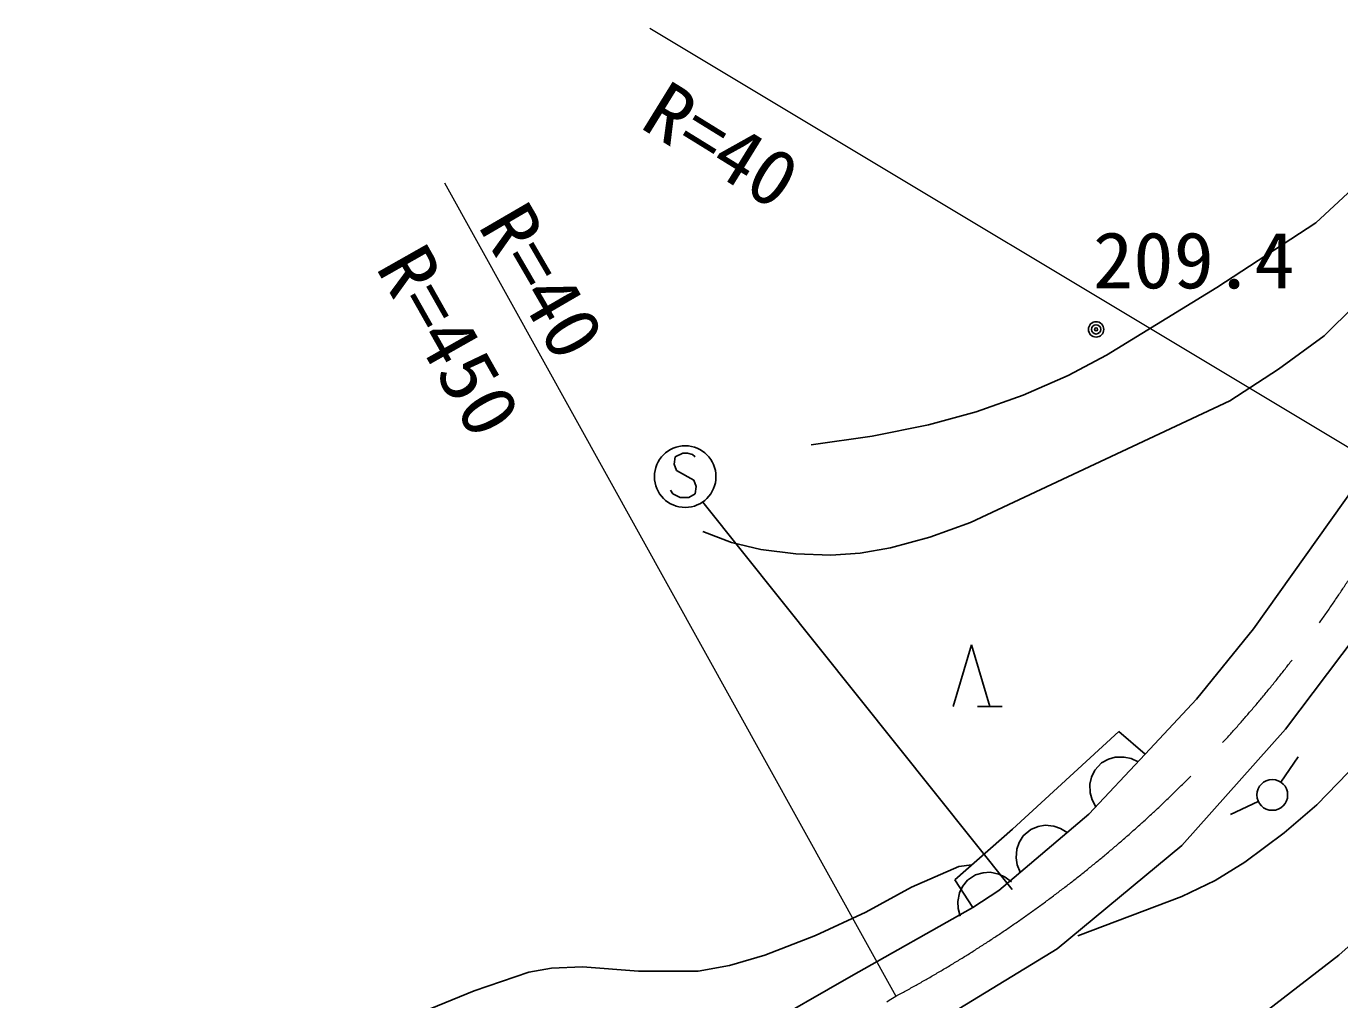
# Model space of a CAD drawing. Units: millimetres, scale not verified. Extents: x 40000 to 680000, y 20000 to 380000.
# Drawn here: x 168632 to 211276, y 276580 to 308180 of the extents above; entities that cross this region are included whole.
import ezdxf
from ezdxf.enums import TextEntityAlignment as Align

# ---------------------------------------------------------------- set-up
doc = ezdxf.new("R2010")
doc.units = ezdxf.units.MM
doc.header["$LTSCALE"] = 1000
doc.linetypes.add('CHAIN', pattern=[18.5, 12, -1.5, 3.5, -1.5])
for name, color, linetype, lineweight in [('M-BGD', 7, 'Continuous', 25), ('M-BMK', 2, 'CHAIN', 13), ('M-STR-HTXT', 7, 'Continuous', 13)]:
    doc.layers.add(name, color=color, linetype=linetype, lineweight=lineweight)
doc.styles.add('ＭＳ ゴシック', font='')
doc.styles.get('ＭＳ ゴシック').set_extended_font_data('MS Gothic')

msp = doc.modelspace()

# ---------------------------------------------------------------- linework, layer by layer
at = {"layer": 'M-BGD'}
for p, q in [((189945, 294322), (189705, 294202)), ((190105, 294322), (189945, 294322)), ((190265, 294282), (190105, 294322)), ((190345, 294202), (190265, 294282)), ((189705, 294202), (189665, 293962)), ((189665, 293962), (189745, 293762)), ((212419, 294162), (208474, 288615)), ((189745, 293762), (190305, 293442)), ((190305, 293442), (190385, 293242)), ((189625, 293002), (189545, 293122)), ((189865, 292882), (189625, 293002)), ((190345, 293002), (190145, 292882)), ((190385, 293242), (190345, 293002)), ((190145, 292882), (189865, 292882)), ((190593, 292736), (200643, 280156)), ((212820, 289748), (209510, 285365)), ((208474, 288615), (206625, 286334)), ((198720, 286098), (199320, 288098)), ((199320, 288098), (199920, 286098)), ((206625, 286334), (204961, 284546)), ((199520, 286098), (200320, 286098)), ((200656, 282113), (204104, 285283)), ((204104, 285283), (204961, 284546)), ((209510, 285365), (206153, 281589)), ((204961, 284546), (203129, 282601)), ((203990, 284449), (203766, 284386)), ((204273, 284458), (203990, 284449)), ((204501, 284408), (204273, 284458)), ((209366, 283642), (209927, 284469)), ((203323, 284033), (203217, 283803)), ((203543, 284266), (203323, 284033)), ((203766, 284386), (203543, 284266)), ((204730, 284302), (204501, 284408)), ((203217, 283803), (203167, 283575)), ((203167, 283575), (203176, 283293)), ((203176, 283293), (203239, 283068)), ((203239, 283068), (203359, 282845)), ((208632, 283016), (207726, 282593)), ((203129, 282601), (200203, 280128)), ((198775, 280476), (200656, 282113)), ((201001, 281903), (200870, 281687)), ((201246, 282109), (201001, 281903)), ((201481, 282203), (201246, 282109)), ((201711, 282241), (201481, 282203)), ((201993, 282217), (201711, 282241)), ((202214, 282142), (201993, 282217)), ((202430, 282010), (202214, 282142)), ((200795, 281466), (200771, 281184)), ((200870, 281687), (200795, 281466)), ((206153, 281589), (202097, 278232)), ((200771, 281184), (200808, 280954)), ((199452, 280637), (199186, 280460)), ((199696, 280704), (199452, 280637)), ((199929, 280715), (199696, 280704)), ((200207, 280659), (199929, 280715)), ((200418, 280559), (200207, 280659)), ((200808, 280954), (200902, 280719)), ((199367, 279571), (198775, 280476)), ((199031, 280260), (198931, 280049)), ((199186, 280460), (199031, 280260)), ((200617, 280404), (200418, 280559)), ((198931, 280049), (198875, 279772)), ((198875, 279772), (198887, 279539)), ((200203, 280128), (199367, 279571)), ((199367, 279571), (195419, 277344)), ((198887, 279539), (198953, 279295)), ((211241, 278025), (212870, 279484)), ((202097, 278232), (198075, 275772)), ((208967, 276267), (211241, 278025)), ((195419, 277344), (190512, 274547))]:
    msp.add_line(p, q, dxfattribs=at)
for points in [[(190598, 291782), (191533, 291425), (192486, 291195), (193617, 291053), (194758, 291014), (195707, 291077), (196693, 291249), (197967, 291595), (199284, 292072), (207706, 296020), (209288, 297044), (210772, 298133), (211767, 299118), (212577, 300066), (214592, 302794), (216688, 305448), (217723, 306496), (219022, 307651), (219394, 307883), (219955, 308082), (220393, 308180)], [(194111, 294594), (196091, 294874), (197927, 295238), (199477, 295666), (200993, 296203), (202463, 296847), (203707, 297501), (207286, 299700), (210505, 301800), (211674, 302897)], [(211546, 283954), (210537, 282905), (209475, 281993), (208191, 281045), (207226, 280454), (206145, 279933), (202772, 278659)], [(181505, 276185), (183170, 276870), (184944, 277470), (185688, 277599), (186689, 277651), (188510, 277508), (190449, 277511), (191460, 277693), (192615, 278022), (194258, 278667), (195888, 279418), (197377, 280237), (198906, 280903), (199334, 280959)]]:
    msp.add_lwpolyline(points, dxfattribs=at)
for centre, radius in [((203366, 298340), 250), ((203366, 298340), 150), ((203366, 298340), 50), ((190025, 293562), 1000), ((209085, 283228), 500)]:
    msp.add_circle(centre, radius, dxfattribs=at)
at = {"layer": 'M-BMK'}
for centre, radius, start, end in [((178000, 311966), 40000, 298.1317, 332.3204), ((-36595, 661398), 450000, 297.13322, 301.25104)]:
    msp.add_arc(centre, radius, start, end, dxfattribs=at)
at = {"layer": 'M-STR-HTXT'}
for p, q in [((213422, 293385), (188876, 308103)), ((182210, 303103), (196860, 276691))]:
    msp.add_line(p, q, dxfattribs=at)

# ---------------------------------------------------------------- texts
at = {"layer": 'M-BGD', "style": 'ＭＳ ゴシック', "width": 1.05}
msp.add_text('209.4', height=1833, dxfattribs=at).set_placement((203263, 299122), align=Align.BOTTOM_LEFT)
at = {"layer": 'M-STR-HTXT', "style": 'ＭＳ ゴシック', "width": 1.05}
for s, rotation, p in [('R=40', 328.3, (188209, 304451)), ('R=40', 300.2, (182798, 301434)), ('R=450', 299.5, (179477, 300093))]:
    msp.add_text(s, height=1833, rotation=rotation, dxfattribs=at).set_placement(p, align=Align.BOTTOM_LEFT)

doc.saveas('drawing.dxf')
